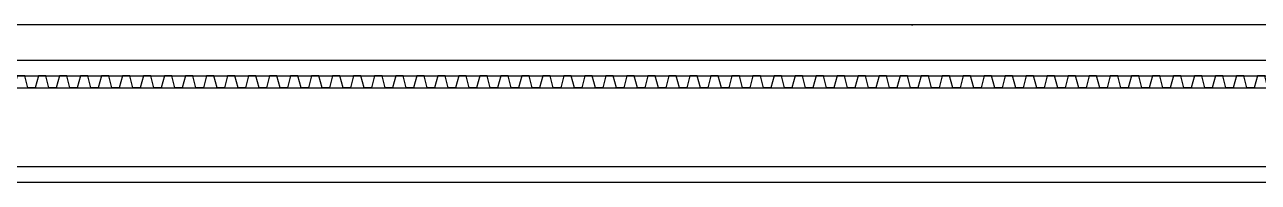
# Model space of a CAD drawing. Header units: millimetres. Extents: x 4754612 to 5801174, y 2368242 to 2777223.
# Drawn here: x 5556278 to 5560973, y 2410415 to 2411015 of the extents above; entities that cross this region are included whole.
import ezdxf

# ---------------------------------------------------------------- set-up
doc = ezdxf.new("R2010")
doc.units = ezdxf.units.MM
doc.header["$LTSCALE"] = 1000
doc.linetypes.add('CEN', pattern=[6.2, 6, -0.1, 0, -0.1])
for name, color, linetype in [('A-HAT-251', 251, 'Continuous'), ('A-중심선', 10, 'CEN'), ('CON', 2, 'Continuous'), ('ELE-06', 6, 'Continuous'), ('ELE-2', 4, 'Continuous'), ('ELE06', 6, 'Continuous')]:
    doc.layers.add(name, color=color, linetype=linetype)

# ---------------------------------------------------------------- blocks, each defined once
blk = doc.blocks.new('*U72')
at = {"layer": 'A-HAT-251'}
for points in [[(-62067, 0), (-62095, 0), (-62107, 45), (-62135, 45), (-62147, 0)], [(-61987, 0), (-62015, 0), (-62027, 45), (-62055, 45), (-62067, 0)], [(-61907, 0), (-61935, 0), (-61947, 45), (-61975, 45), (-61987, 0)], [(-61827, 0), (-61855, 0), (-61867, 45), (-61895, 45), (-61907, 0)], [(-61747, 0), (-61775, 0), (-61787, 45), (-61815, 45), (-61827, 0)], [(-61667, 0), (-61695, 0), (-61707, 45), (-61735, 45), (-61747, 0)], [(-61587, 0), (-61615, 0), (-61627, 45), (-61655, 45), (-61667, 0)], [(-61507, 0), (-61535, 0), (-61547, 45), (-61575, 45), (-61587, 0)], [(-61427, 0), (-61455, 0), (-61467, 45), (-61495, 45), (-61507, 0)], [(-61347, 0), (-61375, 0), (-61387, 45), (-61415, 45), (-61427, 0)], [(-61267, 0), (-61295, 0), (-61307, 45), (-61335, 45), (-61347, 0)], [(-61187, 0), (-61215, 0), (-61227, 45), (-61255, 45), (-61267, 0)], [(-61107, 0), (-61135, 0), (-61147, 45), (-61175, 45), (-61187, 0)], [(-61027, 0), (-61055, 0), (-61067, 45), (-61095, 45), (-61107, 0)], [(-60947, 0), (-60975, 0), (-60987, 45), (-61015, 45), (-61027, 0)], [(-60867, 0), (-60895, 0), (-60907, 45), (-60935, 45), (-60947, 0)], [(-60787, 0), (-60815, 0), (-60827, 45), (-60855, 45), (-60867, 0)], [(-60707, 0), (-60735, 0), (-60747, 45), (-60775, 45), (-60787, 0)], [(-60627, 0), (-60655, 0), (-60667, 45), (-60695, 45), (-60707, 0)], [(-60547, 0), (-60575, 0), (-60587, 45), (-60615, 45), (-60627, 0)], [(-60467, 0), (-60495, 0), (-60507, 45), (-60535, 45), (-60547, 0)], [(-60387, 0), (-60415, 0), (-60427, 45), (-60455, 45), (-60467, 0)], [(-60307, 0), (-60335, 0), (-60347, 45), (-60375, 45), (-60387, 0)], [(-60227, 0), (-60255, 0), (-60267, 45), (-60295, 45), (-60307, 0)], [(-60147, 0), (-60175, 0), (-60187, 45), (-60215, 45), (-60227, 0)], [(-60067, 0), (-60095, 0), (-60107, 45), (-60135, 45), (-60147, 0)], [(-59987, 0), (-60015, 0), (-60027, 45), (-60055, 45), (-60067, 0)], [(-59907, 0), (-59935, 0), (-59947, 45), (-59975, 45), (-59987, 0)], [(-59827, 0), (-59855, 0), (-59867, 45), (-59895, 45), (-59907, 0)], [(-59747, 0), (-59775, 0), (-59787, 45), (-59815, 45), (-59827, 0)], [(-59667, 0), (-59695, 0), (-59707, 45), (-59735, 45), (-59747, 0)], [(-59587, 0), (-59615, 0), (-59627, 45), (-59655, 45), (-59667, 0)], [(-59507, 0), (-59535, 0), (-59547, 45), (-59575, 45), (-59587, 0)], [(-59427, 0), (-59455, 0), (-59467, 45), (-59495, 45), (-59507, 0)], [(-59347, 0), (-59375, 0), (-59387, 45), (-59415, 45), (-59427, 0)], [(-59267, 0), (-59295, 0), (-59307, 45), (-59335, 45), (-59347, 0)], [(-59187, 0), (-59215, 0), (-59227, 45), (-59255, 45), (-59267, 0)], [(-59107, 0), (-59135, 0), (-59147, 45), (-59175, 45), (-59187, 0)], [(-59027, 0), (-59055, 0), (-59067, 45), (-59095, 45), (-59107, 0)], [(-58947, 0), (-58975, 0), (-58987, 45), (-59015, 45), (-59027, 0)], [(-58867, 0), (-58895, 0), (-58907, 45), (-58935, 45), (-58947, 0)], [(-58787, 0), (-58815, 0), (-58827, 45), (-58855, 45), (-58867, 0)], [(-58707, 0), (-58735, 0), (-58747, 45), (-58775, 45), (-58787, 0)], [(-58627, 0), (-58655, 0), (-58667, 45), (-58695, 45), (-58707, 0)], [(-58547, 0), (-58575, 0), (-58587, 45), (-58615, 45), (-58627, 0)], [(-58467, 0), (-58495, 0), (-58507, 45), (-58535, 45), (-58547, 0)], [(-58387, 0), (-58415, 0), (-58427, 45), (-58455, 45), (-58467, 0)], [(-58307, 0), (-58335, 0), (-58347, 45), (-58375, 45), (-58387, 0)], [(-58227, 0), (-58255, 0), (-58267, 45), (-58295, 45), (-58307, 0)], [(-58147, 0), (-58175, 0), (-58187, 45), (-58215, 45), (-58227, 0)], [(-58067, 0), (-58095, 0), (-58107, 45), (-58135, 45), (-58147, 0)], [(-57987, 0), (-58015, 0), (-58027, 45), (-58055, 45), (-58067, 0)], [(-57907, 0), (-57935, 0), (-57947, 45), (-57975, 45), (-57987, 0)], [(-57827, 0), (-57855, 0), (-57867, 45), (-57895, 45), (-57907, 0)], [(-57747, 0), (-57775, 0), (-57787, 45), (-57815, 45), (-57827, 0)], [(-57667, 0), (-57695, 0), (-57707, 45), (-57735, 45), (-57747, 0)], [(-57587, 0), (-57615, 0), (-57627, 45), (-57655, 45), (-57667, 0)], [(-57507, 0), (-57535, 0), (-57547, 45), (-57575, 45), (-57587, 0)], [(-57427, 0), (-57455, 0), (-57467, 45), (-57495, 45), (-57507, 0)], [(-57347, 0), (-57375, 0), (-57387, 45), (-57415, 45), (-57427, 0)]]:
    blk.add_lwpolyline(points, dxfattribs=at)

msp = doc.modelspace()

# ---------------------------------------------------------------- linework, layer by layer
at = {"layer": 'A-중심선'}
msp.add_line((5714557.715, 2411015.382), (5390179.76, 2411015.382), dxfattribs=at)
at = {"layer": 'CON'}
for p, q in [((5551738.509, 2410775.382), (5607838.509, 2410775.382)), ((5555538.509, 2410475.382), (5561188.509, 2410475.382))]:
    msp.add_line(p, q, dxfattribs=at)
at = {"layer": 'ELE-06'}
msp.add_line((5555538.509, 2410415.382), (5561188.509, 2410415.382), dxfattribs=at)
at = {"layer": 'ELE-2'}
for p, q in [((5607838.509, 2411015.382), (5551738.509, 2411015.382)), ((5551738.509, 2410880.382), (5607838.509, 2410880.382)), ((5551738.509, 2410820.382), (5607838.509, 2410820.382))]:
    msp.add_line(p, q, dxfattribs=at)

# ---------------------------------------------------------------- block references
at = {"layer": 'ELE06', "color": 6, "xscale": 1.000013798092659, "yscale": 1.000013798092659, "zscale": 1.000013798092659}
msp.add_blockref('*U72', (5618385.681, 2410775.382), dxfattribs=at)

doc.saveas('drawing.dxf')
